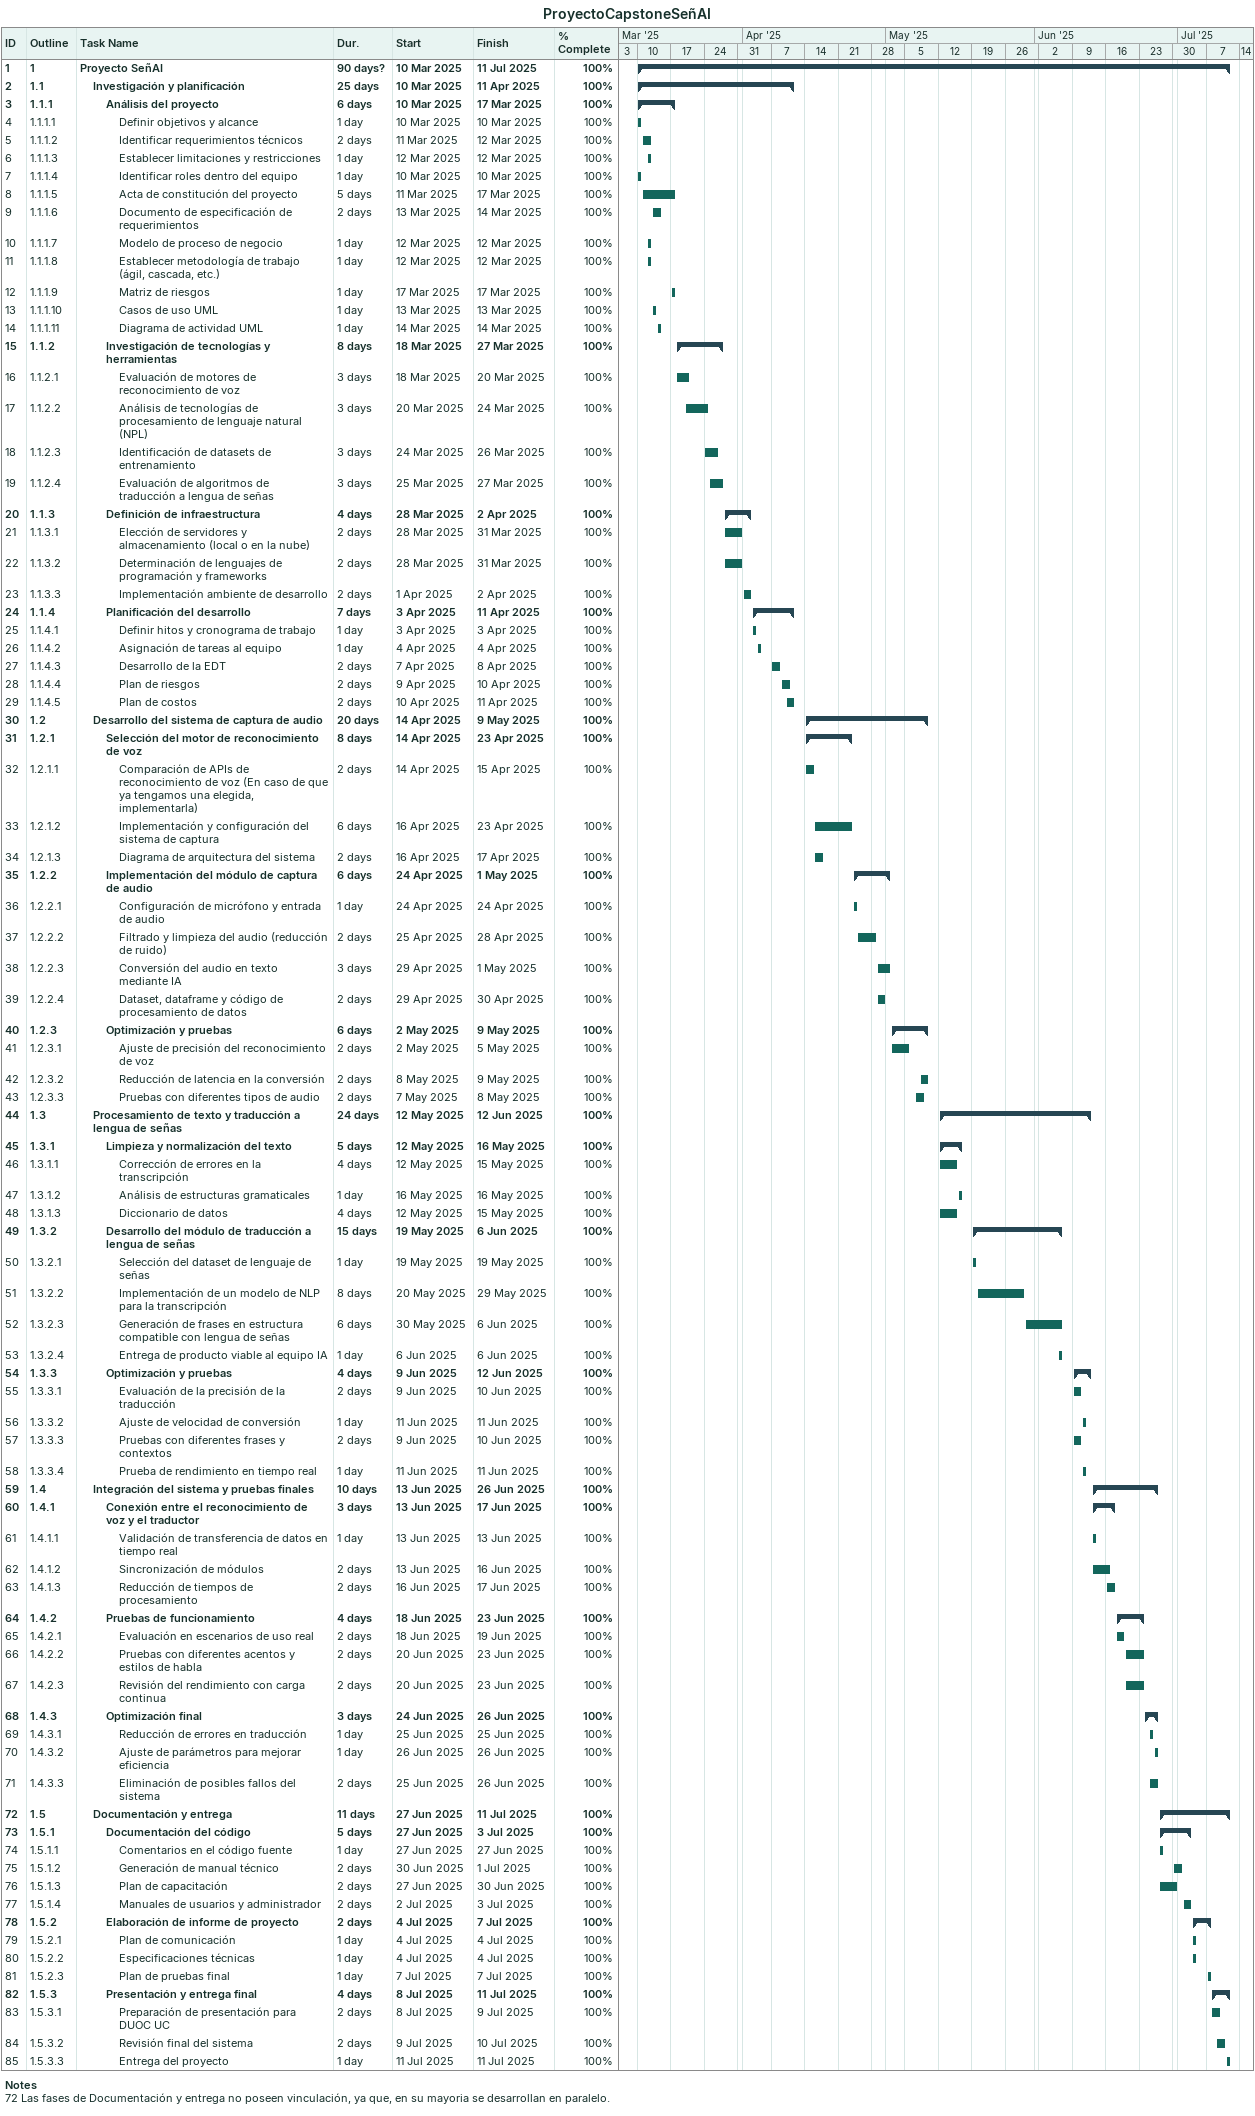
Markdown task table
ProyectoCapstoneSeñAI

| ID | WBS | Task | Duration | Start | Finish | % complete |
|---|---|---|---|---|---|---|
| 1 | 1 | **Proyecto SeñAI** | 90d? | 2025-03-10 | 2025-07-11 | 100 |
| 2 | 1.1 | **Investigación y planificación** | 25d | 2025-03-10 | 2025-04-11 | 100 |
| 3 | 1.1.1 | **Análisis del proyecto** | 6d | 2025-03-10 | 2025-03-17 | 100 |
| 4 | 1.1.1.1 | Definir objetivos y alcance | 1d | 2025-03-10 | 2025-03-10 | 100 |
| 5 | 1.1.1.2 | Identificar requerimientos técnicos | 2d | 2025-03-11 | 2025-03-12 | 100 |
| 6 | 1.1.1.3 | Establecer limitaciones y restricciones | 1d | 2025-03-12 | 2025-03-12 | 100 |
| 7 | 1.1.1.4 | Identificar roles dentro del equipo | 1d | 2025-03-10 | 2025-03-10 | 100 |
| 8 | 1.1.1.5 | Acta de constitución del proyecto | 5d | 2025-03-11 | 2025-03-17 | 100 |
| 9 | 1.1.1.6 | Documento de especificación de requerimientos | 2d | 2025-03-13 | 2025-03-14 | 100 |
| 10 | 1.1.1.7 | Modelo de proceso de negocio | 1d | 2025-03-12 | 2025-03-12 | 100 |
| 11 | 1.1.1.8 | Establecer metodología de trabajo (ágil, cascada, etc.) | 1d | 2025-03-12 | 2025-03-12 | 100 |
| 12 | 1.1.1.9 | Matriz de riesgos | 1d | 2025-03-17 | 2025-03-17 | 100 |
| 13 | 1.1.1.10 | Casos de uso UML | 1d | 2025-03-13 | 2025-03-13 | 100 |
| 14 | 1.1.1.11 | Diagrama de actividad UML | 1d | 2025-03-14 | 2025-03-14 | 100 |
| 15 | 1.1.2 | **Investigación de tecnologías y herramientas** | 8d | 2025-03-18 | 2025-03-27 | 100 |
| 16 | 1.1.2.1 | Evaluación de motores de reconocimiento de voz | 3d | 2025-03-18 | 2025-03-20 | 100 |
| 17 | 1.1.2.2 | Análisis de tecnologías de procesamiento de lenguaje natural (NPL) | 3d | 2025-03-20 | 2025-03-24 | 100 |
| 18 | 1.1.2.3 | Identificación de datasets de entrenamiento | 3d | 2025-03-24 | 2025-03-26 | 100 |
| 19 | 1.1.2.4 | Evaluación de algoritmos de traducción a lengua de señas | 3d | 2025-03-25 | 2025-03-27 | 100 |
| 20 | 1.1.3 | **Definición de infraestructura** | 4d | 2025-03-28 | 2025-04-02 | 100 |
| 21 | 1.1.3.1 | Elección de servidores y almacenamiento (local o en la nube) | 2d | 2025-03-28 | 2025-03-31 | 100 |
| 22 | 1.1.3.2 | Determinación de lenguajes de programación y frameworks | 2d | 2025-03-28 | 2025-03-31 | 100 |
| 23 | 1.1.3.3 | Implementación ambiente de desarrollo | 2d | 2025-04-01 | 2025-04-02 | 100 |
| 24 | 1.1.4 | **Planificación del desarrollo** | 7d | 2025-04-03 | 2025-04-11 | 100 |
| 25 | 1.1.4.1 | Definir hitos y cronograma de trabajo | 1d | 2025-04-03 | 2025-04-03 | 100 |
| 26 | 1.1.4.2 | Asignación de tareas al equipo | 1d | 2025-04-04 | 2025-04-04 | 100 |
| 27 | 1.1.4.3 | Desarrollo de la EDT | 2d | 2025-04-07 | 2025-04-08 | 100 |
| 28 | 1.1.4.4 | Plan de riesgos | 2d | 2025-04-09 | 2025-04-10 | 100 |
| 29 | 1.1.4.5 | Plan de costos | 2d | 2025-04-10 | 2025-04-11 | 100 |
| 30 | 1.2 | **Desarrollo del sistema de captura de audio** | 20d | 2025-04-14 | 2025-05-09 | 100 |
| 31 | 1.2.1 | **Selección del motor de reconocimiento de voz** | 8d | 2025-04-14 | 2025-04-23 | 100 |
| 32 | 1.2.1.1 | Comparación de APIs de reconocimiento de voz (En caso de que ya tengamos una elegida, implementarla) | 2d | 2025-04-14 | 2025-04-15 | 100 |
| 33 | 1.2.1.2 | Implementación y configuración del sistema de captura | 6d | 2025-04-16 | 2025-04-23 | 100 |
| 34 | 1.2.1.3 | Diagrama de arquitectura del sistema | 2d | 2025-04-16 | 2025-04-17 | 100 |
| 35 | 1.2.2 | **Implementación del módulo de captura de audio** | 6d | 2025-04-24 | 2025-05-01 | 100 |
| 36 | 1.2.2.1 | Configuración de micrófono y entrada de audio | 1d | 2025-04-24 | 2025-04-24 | 100 |
| 37 | 1.2.2.2 | Filtrado y limpieza del audio (reducción de ruido) | 2d | 2025-04-25 | 2025-04-28 | 100 |
| 38 | 1.2.2.3 | Conversión del audio en texto mediante IA | 3d | 2025-04-29 | 2025-05-01 | 100 |
| 39 | 1.2.2.4 | Dataset, dataframe y código de procesamiento de datos | 2d | 2025-04-29 | 2025-04-30 | 100 |
| 40 | 1.2.3 | **Optimización y pruebas** | 6d | 2025-05-02 | 2025-05-09 | 100 |
| 41 | 1.2.3.1 | Ajuste de precisión del reconocimiento de voz | 2d | 2025-05-02 | 2025-05-05 | 100 |
| 42 | 1.2.3.2 | Reducción de latencia en la conversión | 2d | 2025-05-08 | 2025-05-09 | 100 |
| 43 | 1.2.3.3 | Pruebas con diferentes tipos de audio | 2d | 2025-05-07 | 2025-05-08 | 100 |
| 44 | 1.3 | **Procesamiento de texto y traducción a lengua de señas** | 24d | 2025-05-12 | 2025-06-12 | 100 |
| 45 | 1.3.1 | **Limpieza y normalización del texto** | 5d | 2025-05-12 | 2025-05-16 | 100 |
| 46 | 1.3.1.1 | Corrección de errores en la transcripción | 4d | 2025-05-12 | 2025-05-15 | 100 |
| 47 | 1.3.1.2 | Análisis de estructuras gramaticales | 1d | 2025-05-16 | 2025-05-16 | 100 |
| 48 | 1.3.1.3 | Diccionario de datos | 4d | 2025-05-12 | 2025-05-15 | 100 |
| 49 | 1.3.2 | **Desarrollo del módulo de traducción a lengua de señas** | 15d | 2025-05-19 | 2025-06-06 | 100 |
| 50 | 1.3.2.1 | Selección del dataset de lenguaje de señas | 1d | 2025-05-19 | 2025-05-19 | 100 |
| 51 | 1.3.2.2 | Implementación de un modelo de NLP para la transcripción | 8d | 2025-05-20 | 2025-05-29 | 100 |
| 52 | 1.3.2.3 | Generación de frases en estructura compatible con lengua de señas | 6d | 2025-05-30 | 2025-06-06 | 100 |
| 53 | 1.3.2.4 | Entrega de producto viable al equipo IA | 1d | 2025-06-06 | 2025-06-06 | 100 |
| 54 | 1.3.3 | **Optimización y pruebas** | 4d | 2025-06-09 | 2025-06-12 | 100 |
| 55 | 1.3.3.1 | Evaluación de la precisión de la traducción | 2d | 2025-06-09 | 2025-06-10 | 100 |
| 56 | 1.3.3.2 | Ajuste de velocidad de conversión | 1d | 2025-06-11 | 2025-06-11 | 100 |
| 57 | 1.3.3.3 | Pruebas con diferentes frases y contextos | 2d | 2025-06-09 | 2025-06-10 | 100 |
| 58 | 1.3.3.4 | Prueba de rendimiento en tiempo real | 1d | 2025-06-11 | 2025-06-11 | 100 |
| 59 | 1.4 | **Integración del sistema y pruebas finales** | 10d | 2025-06-13 | 2025-06-26 | 100 |
| 60 | 1.4.1 | **Conexión entre el reconocimiento de voz y el traductor** | 3d | 2025-06-13 | 2025-06-17 | 100 |
| 61 | 1.4.1.1 | Validación de transferencia de datos en tiempo real | 1d | 2025-06-13 | 2025-06-13 | 100 |
| 62 | 1.4.1.2 | Sincronización de módulos | 2d | 2025-06-13 | 2025-06-16 | 100 |
| 63 | 1.4.1.3 | Reducción de tiempos de procesamiento | 2d | 2025-06-16 | 2025-06-17 | 100 |
| 64 | 1.4.2 | **Pruebas de funcionamiento** | 4d | 2025-06-18 | 2025-06-23 | 100 |
| 65 | 1.4.2.1 | Evaluación en escenarios de uso real | 2d | 2025-06-18 | 2025-06-19 | 100 |
| 66 | 1.4.2.2 | Pruebas con diferentes acentos y estilos de habla | 2d | 2025-06-20 | 2025-06-23 | 100 |
| 67 | 1.4.2.3 | Revisión del rendimiento con carga continua | 2d | 2025-06-20 | 2025-06-23 | 100 |
| 68 | 1.4.3 | **Optimización final** | 3d | 2025-06-24 | 2025-06-26 | 100 |
| 69 | 1.4.3.1 | Reducción de errores en traducción | 1d | 2025-06-25 | 2025-06-25 | 100 |
| 70 | 1.4.3.2 | Ajuste de parámetros para mejorar eficiencia | 1d | 2025-06-26 | 2025-06-26 | 100 |
| 71 | 1.4.3.3 | Eliminación de posibles fallos del sistema | 2d | 2025-06-25 | 2025-06-26 | 100 |
| 72 | 1.5 | **Documentación y entrega** | 11d | 2025-06-27 | 2025-07-11 | 100 |
| 73 | 1.5.1 | **Documentación del código** | 5d | 2025-06-27 | 2025-07-03 | 100 |
| 74 | 1.5.1.1 | Comentarios en el código fuente | 1d | 2025-06-27 | 2025-06-27 | 100 |
| 75 | 1.5.1.2 | Generación de manual técnico | 2d | 2025-06-30 | 2025-07-01 | 100 |
| 76 | 1.5.1.3 | Plan de capacitación | 2d | 2025-06-27 | 2025-06-30 | 100 |
| 77 | 1.5.1.4 | Manuales de usuarios y administrador | 2d | 2025-07-02 | 2025-07-03 | 100 |
| 78 | 1.5.2 | **Elaboración de informe de proyecto** | 2d | 2025-07-04 | 2025-07-07 | 100 |
| 79 | 1.5.2.1 | Plan de comunicación | 1d | 2025-07-04 | 2025-07-04 | 100 |
| 80 | 1.5.2.2 | Especificaciones técnicas | 1d | 2025-07-04 | 2025-07-04 | 100 |
| 81 | 1.5.2.3 | Plan de pruebas final | 1d | 2025-07-07 | 2025-07-07 | 100 |
| 82 | 1.5.3 | **Presentación y entrega final** | 4d | 2025-07-08 | 2025-07-11 | 100 |
| 83 | 1.5.3.1 | Preparación de presentación para DUOC UC | 2d | 2025-07-08 | 2025-07-09 | 100 |
| 84 | 1.5.3.2 | Revisión final del sistema | 2d | 2025-07-09 | 2025-07-10 | 100 |
| 85 | 1.5.3.3 | Entrega del proyecto | 1d | 2025-07-11 | 2025-07-11 | 100 |

Notes
- 72: Las fases de Documentación y entrega no poseen vinculación, ya que, en su mayoria se desarrollan en paralelo.
